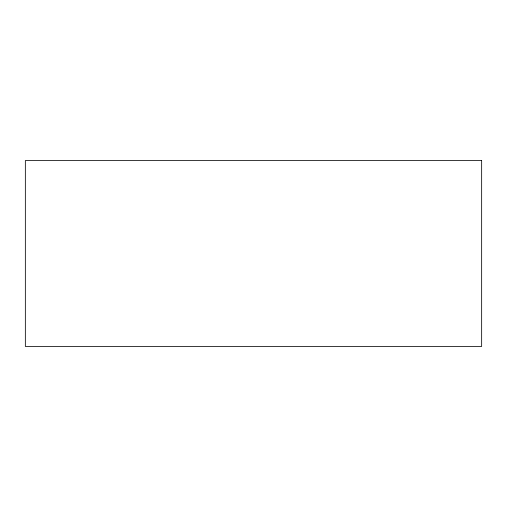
<?xml version="1.0" encoding="UTF-8"?>
<svg xmlns="http://www.w3.org/2000/svg" width="507" height="507" viewBox="0 0 507 507"><rect width="100%" height="100%" fill="white"/><g stroke="black" fill="none" stroke-linecap="round" stroke-linejoin="round"><path stroke-width="0.76" d="M481.65 160.561L25.35 160.561L25.35 346.439L481.65 346.439L481.65 160.561"/></g></svg>
